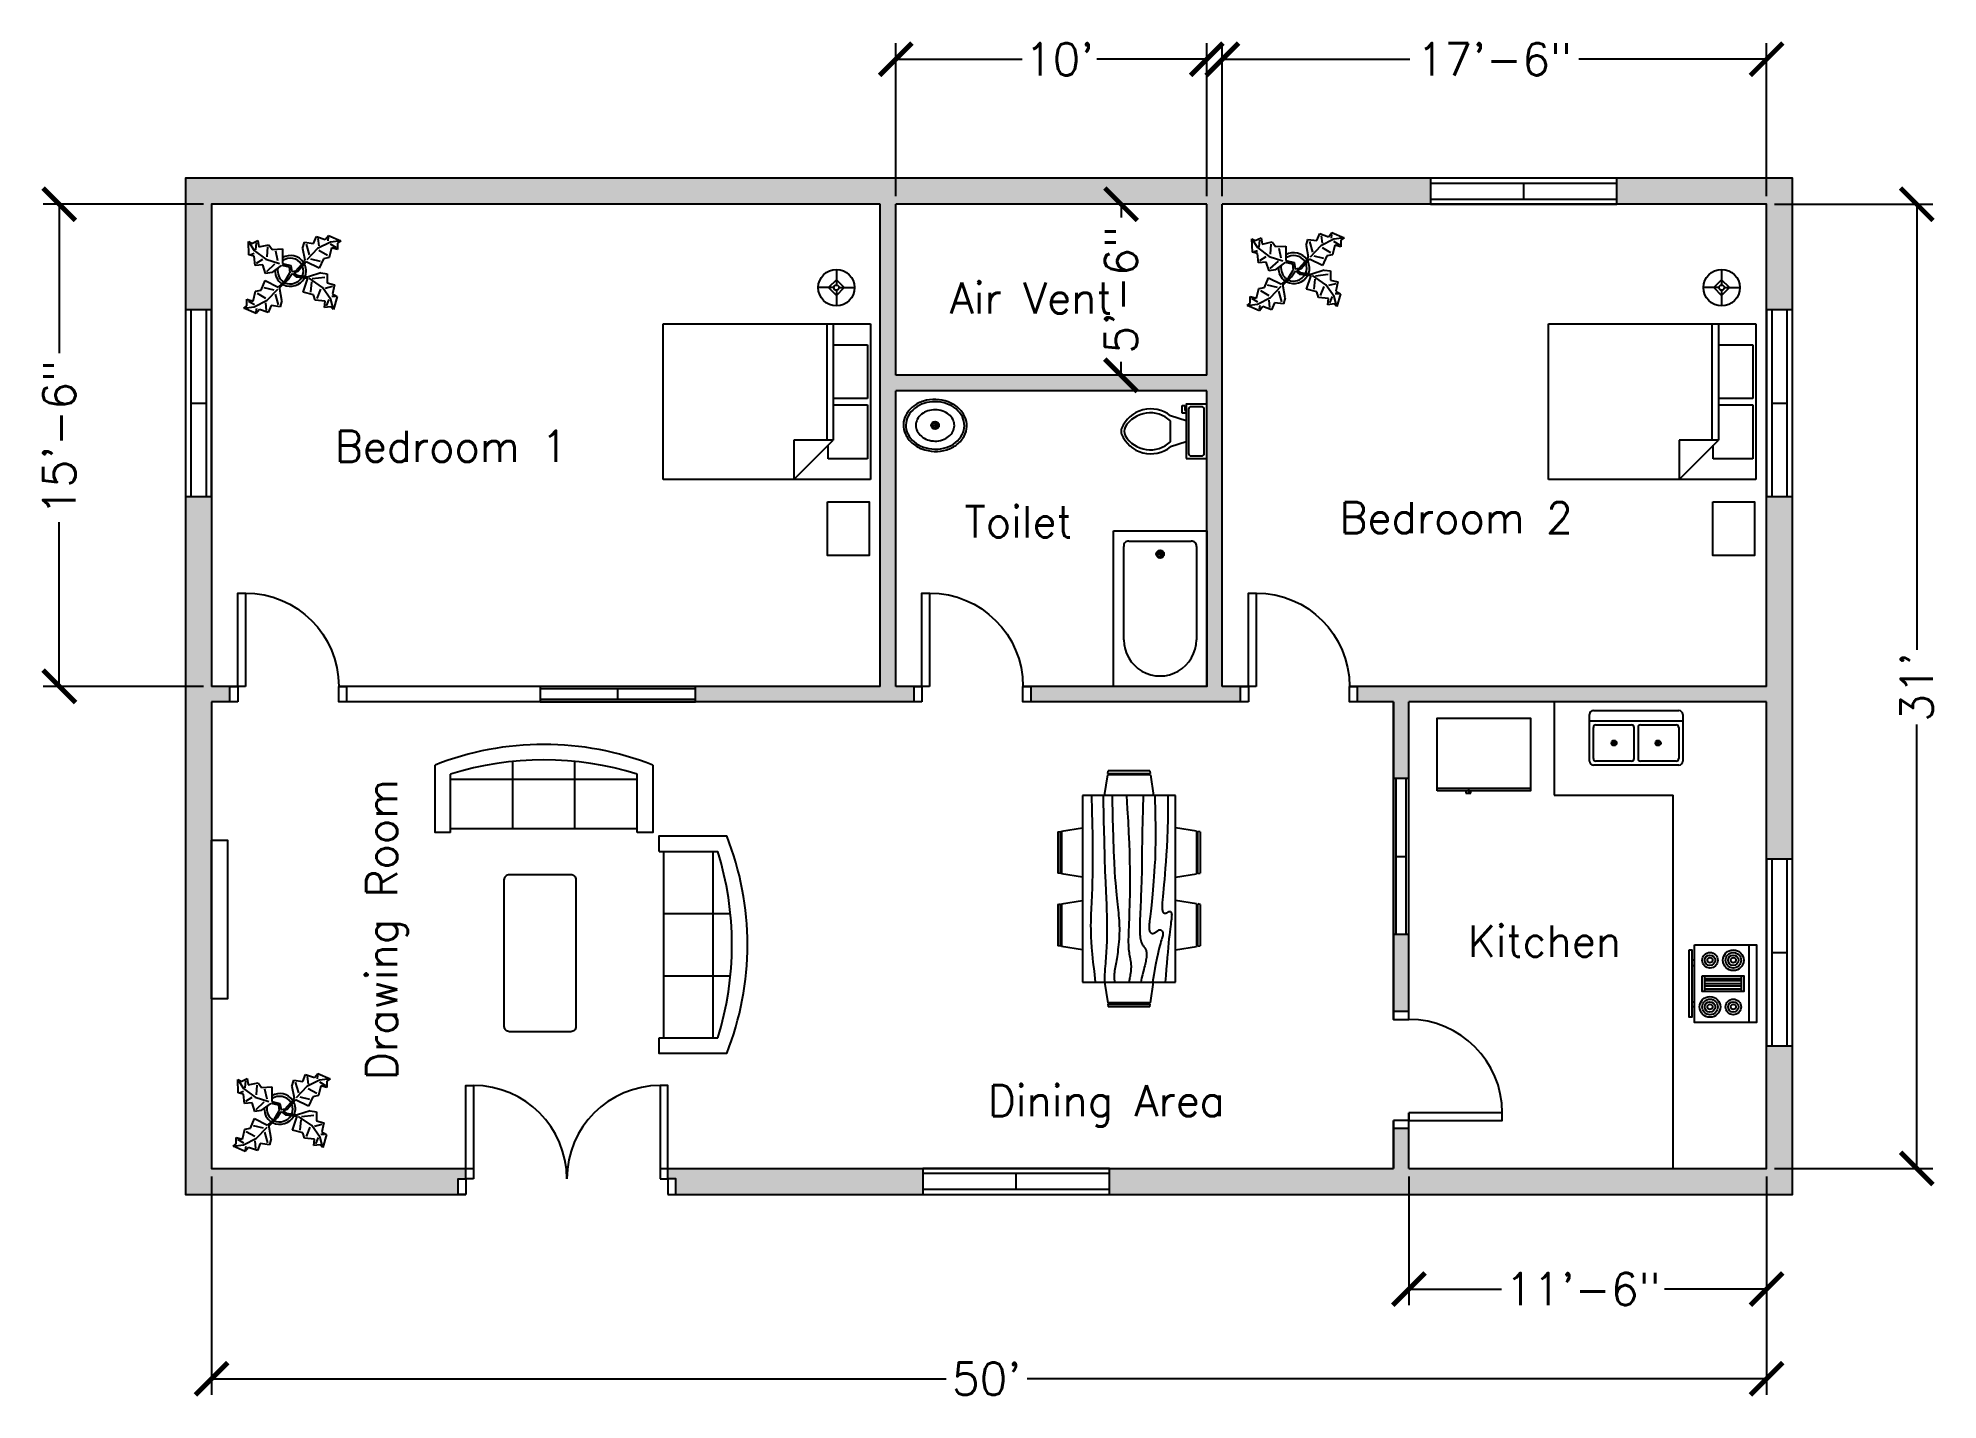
# Model space of a CAD drawing. Header units: inches. Extents: x 165 to 898, y -5 to 520.
import ezdxf

# ---------------------------------------------------------------- set-up
doc = ezdxf.new("R2010")
doc.units = ezdxf.units.IN
for name, color, linetype in [('Blocks', 4, 'Continuous'), ('Dim', 11, 'Continuous'), ('Door', 6, 'Continuous'), ('Hatches', 3, 'Continuous'), ('Text', 2, 'Continuous'), ('Window', 40, 'Continuous')]:
    doc.layers.add(name, color=color, linetype=linetype)
doc.styles.get("Standard").update_dxf_attribs({"font": 'simplex.shx'})
doc.dimstyles.new('Dim', dxfattribs={"dimscale": 5, "dimtxt": 2.5, "dimasz": 2.5, "dimexe": 1.25, "dimexo": 0.625, "dimtad": 0, "dimlunit": 4, "dimtxsty": 'Standard', "dimblk": 'ARCHTICK', "dimcen": 2.5, "dimadec": 0, "dimazin": 0, "dimtfac": 1, "dimtmove": 0, "dimatfit": 3, "dimfxl": 1, "dimarcsym": 0})

# ---------------------------------------------------------------- blocks, each defined once
blk = doc.blocks.new('Door1')
at = {"layer": 'Door'}
for points in [[(-6, 6), (-3, 6), (-3, 42), (-6, 42)], [(-45, 0), (-42, 0), (-42, 6), (-45, 6)], [(-3, 0), (0, 0), (0, 6), (-3, 6)]]:
    blk.add_lwpolyline(points, close=True, dxfattribs=at)
blk.add_arc((-6, 6), 36, 90, 180, dxfattribs=at)
blk = doc.blocks.new('Door2')
at = {"layer": 'Door'}
for points in [[(-78, 6), (-81, 6), (-81, 42), (-78, 42)], [(-6, 6), (-3, 6), (-3, 42), (-6, 42)], [(-81, 0), (-84, 0), (-84, 6), (-81, 6)], [(-3, 0), (0, 0), (0, 6), (-3, 6)]]:
    blk.add_lwpolyline(points, close=True, dxfattribs=at)
for centre, start, end in [((-78, 6), 0, 90), ((-6, 6), 90, 180)]:
    blk.add_arc(centre, 36, start, end, dxfattribs=at)
blk = doc.blocks.new('Window2')
at = {"layer": 'Window'}
for p, q in [((0, 10), (-72, 10)), ((-72, 10), (-72, 0)), ((0, 8), (-72, 8)), ((-36, 2), (-36, 8)), ((0, 0), (0, 10)), ((-72, 2), (0, 2)), ((-72, 0), (0, 0))]:
    blk.add_line(p, q, dxfattribs=at)
blk = doc.blocks.new('Window1')
at = {"layer": 'Window'}
for p, q in [((0, 6), (-60, 6)), ((-60, 6), (-60, 0)), ((0, 5), (-60, 5)), ((-60, 1), (0, 1)), ((-60, 0), (0, 0)), ((-30, 1), (-30, 5)), ((0, 0), (0, 6))]:
    blk.add_line(p, q, dxfattribs=at)
blk = doc.blocks.new('Bath Tub - 26 x 60 in.')
for p, q in [((8, -18), (10, -18)), ((9, -17), (9, -19))]:
    blk.add_line(p, q)
blk.add_lwpolyline([(0, -36), (0, 0), (60, 0), (60, -36)], close=True)
for points in [[(4, -30), (4, -6)], [(6, -4), (42, -4)], [(42, -32), (6, -32)]]:
    blk.add_lwpolyline(points)
for radius in [1.5, 1]:
    blk.add_circle((9, -18), radius)
for centre, radius, start, end in [((5.75, -5.75), 1.77, 81.8699, 188.1301), ((42, -18), 14, 270, 90), ((5.75, -30.25), 1.77, 171.8699, 278.1301)]:
    blk.add_arc(centre, radius, start, end)
blk = doc.blocks.new('Sink - Oval top')
for p, q in [((-1, 0), (1, 0)), ((0, 1), (0, -1))]:
    blk.add_line(p, q)
at = {"linetype": 'Continuous'}
for points in [[(-12.23, 0.39, 0.117634), (-11.46, -3.36, 0.104469), (-8.88, -6.8, 0.090016), (-5.08, -9.07, 0.08192), (-0.32, -10.02, 0.08192), (4.49, -9.38, 0.090016), (8.42, -7.36, 0.104469), (11.22, -4.09, 0.117634), (12.23, -0.39, 0.117634), (11.46, 3.36, 0.104469), (8.88, 6.8, 0.090016), (5.08, 9.07, 0.08192), (0.32, 10.02, 0.08192), (-4.49, 9.38, 0.090016), (-8.42, 7.36, 0.104469), (-11.22, 4.09, 0.117634)], [(-11.29, 0.16, 0.118622), (-10.52, -3.25, 0.104678), (-8.07, -6.36, 0.089562), (-4.54, -8.37, 0.081185), (-0.13, -9.15, 0.081185), (4.3, -8.49, 0.089562), (7.89, -6.58, 0.104678), (10.42, -3.55, 0.118622), (11.29, -0.16, 0.118622), (10.52, 3.25, 0.104678), (8.07, 6.36, 0.089562), (4.54, 8.37, 0.081185), (0.13, 9.15, 0.081185), (-4.3, 8.49, 0.089562), (-7.89, 6.58, 0.104678), (-10.42, 3.55, 0.118622)], [(-7.42, 0.08, 0.118283), (-6.91, -2.17, 0.104607), (-5.29, -4.21, 0.089718), (-2.97, -5.53, 0.081436), (-0.07, -6.04, 0.081436), (2.84, -5.59, 0.089718), (5.2, -4.33, 0.104607), (6.86, -2.32, 0.118283), (7.42, -0.08, 0.118283), (6.91, 2.17, 0.104607), (5.29, 4.21, 0.089718), (2.97, 5.53, 0.081436), (0.07, 6.04, 0.081436), (-2.84, 5.59, 0.089718), (-5.2, 4.33, 0.104607), (-6.86, 2.32, 0.118283)]]:
    blk.add_lwpolyline(points, format="xyb", close=True, dxfattribs=at)
for radius in [1.5, 1]:
    blk.add_circle((0, 0), radius)
blk = doc.blocks.new('Toilet - top')
for p, q in [((9.5, -6), (9.5, -2)), ((-10, -8.5), (-8, -8.5)), ((-10, -9.5), (-10, -8.5)), ((-7, -9.5), (-10, -9.5)), ((-8, -8.5), (-8, -8)), ((-7, -8), (-7, -9.5)), ((-4, -8), (-6, -14)), ((4, -14), (-4, -14)), ((4, -8), (6, -14))]:
    blk.add_line(p, q)
blk.add_lwpolyline([(10.5, -8), (10.5, 0), (-10.5, 0), (-10.5, -8)], close=True)
for points in [[(-9.5, -2), (-9.5, -6)], [(8.5, -1), (-8.5, -1)], [(-8.5, -7), (8.5, -7)]]:
    blk.add_lwpolyline(points)
for centre, radius, start, end in [((-8.62, -1.88), 0.884, 81.8699, 188.1301), ((-8.62, -6.12), 0.884, 171.8699, 278.1301), ((8.62, -1.88), 0.884, 351.8699, 98.1301), ((8.62, -6.12), 0.884, 261.8699, 8.1301), ((3.52, -21.58), 12.17, 141.46911, 247.97143), ((4.2, -21.82), 11.33, 136.36773, 238.94682), ((-3.52, -21.58), 12.17, 292.02843, 38.53071), ((-4.2, -21.82), 11.33, 301.05301, 43.63209), ((0, -27.88), 4, 245.73182, 294.26817), ((0, -29), 4, 254.86053, 285.13947)]:
    blk.add_arc(centre, radius, start, end)
blk = doc.blocks.new('Bed - Queen')
at = {"linetype": 'Continuous'}
for p, q in [((0, -80.00003), (0, 0)), ((0, 0), (59.99999, 0)), ((59.99999, 0), (59.99999, -80.00003)), ((7.99999, -1.2), (28.79998, -1.2)), ((7.99999, -14.4), (7.99999, -1.2)), ((28.79998, -1.2), (28.79998, -14.4)), ((31.19999, -1.2), (51.99999, -1.2)), ((31.19999, -14.4), (31.19999, -1.2)), ((51.99999, -1.2), (51.99999, -16.4)), ((0, -14.4), (44.8, -14.4)), ((59.99999, -29.6), (44.8, -14.4)), ((44.8, -14.4), (44.8, -29.6)), ((44.8, -16.8), (0, -16.8)), ((51.99999, -16.4), (46.79936, -16.4)), ((44.8, -29.6), (59.99999, -29.6)), ((59.99999, -80.00003), (0, -80.00003))]:
    blk.add_line(p, q, dxfattribs=at)
blk = doc.blocks.new('Dining Set - 36 x 72 in.')
at = {"linetype": 'Continuous'}
for p, q in [((-22.2343, 26.00059), (-23.4847, 17.99762)), ((-22.2304, 26), (-5.7608, 26)), ((-22, 27.5), (-22.1562, 26.50042)), ((-5.8416, 26.5), (-22.1534, 26.5)), ((-22, 27.5), (-6, 27.5)), ((-5.8437, 26.49966), (-6, 27.5)), ((-4.5152, 17.99762), (-5.7655, 25.99926)), ((5.7657, 26.00059), (4.5153, 17.99762)), ((5.7696, 26), (22.2392, 26)), ((6, 27.5), (5.8438, 26.50042)), ((22.1584, 26.5), (5.8466, 26.5)), ((6, 27.5), (22, 27.5)), ((22.1563, 26.49966), (22, 27.5)), ((23.4848, 17.99762), (22.2345, 25.99926)), ((36, 18), (-36, 18)), ((-36, 18), (-36, -18)), ((36, -18), (36, 18)), ((-45.5, 8), (-44.5004, 8.15617)), ((-45.5, 8), (-45.5, -8)), ((-44.5, -8.15843), (-44.5, 8.15338)), ((-44.0006, 8.23428), (-35.9976, 9.48474)), ((-44, 8.23041), (-44, -8.23915)), ((44.0006, 8.23428), (35.9976, 9.48474)), ((44, 8.23041), (44, -8.23915)), ((44.5, -8.15843), (44.5, 8.15338)), ((45.5, 8), (44.5005, 8.15617)), ((45.5, 8), (45.5, -8)), ((-44.4997, -8.15631), (-45.5, -8)), ((-35.9976, -9.48476), (-43.9993, -8.2345)), ((35.9976, -9.48476), (43.9993, -8.2345)), ((44.4997, -8.15631), (45.5, -8)), ((-36, -18), (36, -18)), ((-22.2343, -26.0006), (-23.4847, -17.99762)), ((-4.5152, -17.99762), (-5.7655, -25.99928)), ((5.7657, -26.0006), (4.5153, -17.99762)), ((23.4848, -17.99762), (22.2345, -25.99928)), ((-22.2304, -26), (-5.7608, -26)), ((-22, -27.5), (-22.1562, -26.50044)), ((-5.8416, -26.5), (-22.1534, -26.5)), ((-22, -27.5), (-6, -27.5)), ((-5.8437, -26.49967), (-6, -27.5)), ((5.7696, -26), (22.2392, -26)), ((6, -27.5), (5.8438, -26.50044)), ((22.1584, -26.5), (5.8466, -26.5)), ((6, -27.5), (22, -27.5)), ((22.1563, -26.49967), (22, -27.5))]:
    blk.add_line(p, q, dxfattribs=at)
for points in [[(-36, 15), (-31.1772, 14.97754), (-26.8079, 14.91406), (-22.8538, 14.81543), (-19.276, 14.6875), (-16.0362, 14.53613), (-13.0957, 14.36718), (-10.4159, 14.18652), (-7.9583, 14), (-5.6904, 13.81315), (-3.6035, 13.63021), (-1.6954, 13.45508), (0.0365, 13.29166), (1.5945, 13.14388), (2.9811, 13.01562), (4.1988, 12.9108), (5.25, 12.83333), (6.1393, 12.78613), (6.8802, 12.76823), (7.4883, 12.77767), (7.9792, 12.8125), (8.3685, 12.87077), (8.6719, 12.95052), (8.9049, 13.0498), (9.0833, 13.16666), (9.2205, 13.29899), (9.3216, 13.44401), (9.3895, 13.59879), (9.4271, 13.76041), (9.4373, 13.92594), (9.4232, 14.09245), (9.3875, 14.257), (9.3333, 14.41666), (9.2638, 14.56917), (9.1836, 14.71484), (9.0975, 14.85465), (9.0104, 14.98958), (8.9272, 15.1206), (8.8529, 15.2487), (8.7922, 15.37483), (8.75, 15.5), (8.7305, 15.62467), (8.7344, 15.74739), (8.7617, 15.86621), (8.8125, 15.97916), (8.8867, 16.08431), (8.9844, 16.17968), (9.1055, 16.26334), (9.25, 16.33333), (9.4189, 16.38802), (9.6172, 16.42708), (9.8506, 16.45052), (10.125, 16.45833), (10.4463, 16.45052), (10.8203, 16.42708), (11.2529, 16.38802), (11.75, 16.33333), (12.3184, 16.26318), (12.9694, 16.17838), (13.7151, 16.07991), (14.5677, 15.96875), (15.5395, 15.84586), (16.6426, 15.71224), (17.8893, 15.56884), (19.2917, 15.41666), (20.859, 15.25667), (22.5879, 15.08984), (24.4721, 14.91715), (26.5052, 14.73958), (28.6809, 14.5581), (30.9929, 14.3737), (33.4347, 14.18733), (36, 14)], [(-36, 10), (-28.9766, 10.14274), (-23.1725, 10.20442), (-18.4241, 10.19775), (-14.5677, 10.13541), (-11.4399, 10.03011), (-8.877, 9.89453), (-6.7154, 9.74137), (-4.7917, 9.58333), (-2.9698, 9.43082), (-1.2246, 9.28515), (0.4415, 9.14534), (2.026, 9.01041), (3.5266, 8.87939), (4.9408, 8.7513), (6.266, 8.62516), (7.5, 8.5), (8.6411, 8.37549), (9.6914, 8.2539), (10.6538, 8.13818), (11.5312, 8.03125), (12.3267, 7.93603), (13.043, 7.85547), (13.6831, 7.79248), (14.25, 7.75), (14.7471, 7.7303), (15.1797, 7.73307), (15.5537, 7.75732), (15.875, 7.80208), (16.1494, 7.86637), (16.3828, 7.94922), (16.5811, 8.04964), (16.75, 8.16666), (16.8944, 8.29915), (17.0143, 8.44531), (17.1089, 8.60319), (17.1771, 8.77083), (17.218, 8.94629), (17.2305, 9.1276), (17.2137, 9.31282), (17.1667, 9.5), (17.0895, 9.6875), (16.987, 9.875), (16.8649, 10.0625), (16.7292, 10.25), (16.5856, 10.4375), (16.4401, 10.625), (16.2985, 10.8125), (16.1667, 11), (16.05, 11.18733), (15.9518, 11.3737), (15.8752, 11.5581), (15.8229, 11.73958), (15.798, 11.91715), (15.8034, 12.08984), (15.842, 12.25667), (15.9167, 12.41666), (16.0295, 12.56836), (16.1784, 12.70833), (16.3605, 12.83268), (16.5729, 12.9375), (16.8127, 13.01888), (17.0768, 13.07291), (17.3625, 13.0957), (17.6667, 13.08333), (17.9894, 13.03312), (18.3418, 12.94726), (18.7382, 12.82918), (19.1927, 12.68229), (19.7195, 12.51001), (20.3327, 12.31575), (21.0465, 12.10294), (21.875, 11.875), (22.8357, 11.63354), (23.959, 11.37304), (25.2786, 11.08618), (26.8282, 10.76562), (28.6414, 10.40405), (30.752, 9.99414), (33.1936, 9.52856), (36, 9)], [(-36, 5.5), (-30.7157, 5.3348), (-26.069, 5.20963), (-21.9946, 5.11767), (-18.4271, 5.05208), (-15.3009, 5.00602), (-12.5508, 4.97265), (-10.1112, 4.94515), (-7.9167, 4.91666), (-5.909, 4.88167), (-4.0586, 4.83984), (-2.3429, 4.79215), (-0.7396, 4.73958), (0.7739, 4.6831), (2.22, 4.6237), (3.6213, 4.56233), (5, 4.5), (6.373, 4.43782), (7.7344, 4.3776), (9.0723, 4.32129), (10.375, 4.27083), (11.6309, 4.22819), (12.8281, 4.19531), (13.9551, 4.17415), (15, 4.16666), (15.954, 4.17448), (16.819, 4.19791), (17.6001, 4.23698), (18.3021, 4.29166), (18.9299, 4.36198), (19.4883, 4.44791), (19.9823, 4.54948), (20.4167, 4.66666), (20.7969, 4.79899), (21.1302, 4.94401), (21.4245, 5.09879), (21.6875, 5.26041), (21.9271, 5.42594), (22.1511, 5.59245), (22.3672, 5.757), (22.5834, 5.91666), (22.8065, 6.06868), (23.0404, 6.21093), (23.2879, 6.34147), (23.5521, 6.45833), (23.8358, 6.55957), (24.142, 6.64323), (24.4735, 6.70735), (24.8334, 6.75), (25.2235, 6.76969), (25.642, 6.76692), (26.0858, 6.74267), (26.5521, 6.69791), (27.0379, 6.63362), (27.5404, 6.55078), (28.0565, 6.45036), (28.5834, 6.33333), (29.1242, 6.19987), (29.7071, 6.04687), (30.3661, 5.87044), (31.1354, 5.66666), (32.0493, 5.43164), (33.142, 5.16146), (34.4475, 4.85221), (36, 4.5)], [(-36, -1), (-30.7915, -0.6591), (-26.0195, -0.38216), (-21.6519, -0.16284), (-17.6563, 0.00521), (-14.0005, 0.12833), (-10.6523, 0.21289), (-7.5796, 0.26522), (-4.75, 0.29166), (-2.134, 0.29793), (0.2878, 0.28711), (2.5317, 0.26163), (4.6146, 0.22396), (6.5529, 0.17651), (8.3633, 0.12174), (10.0623, 0.06209), (11.6667, 0), (13.1899, -0.06201), (14.6341, -0.1211), (15.9982, -0.17432), (17.2813, -0.21875), (18.4823, -0.25147), (19.6003, -0.26953), (20.6343, -0.27002), (21.5834, -0.25), (22.4481, -0.20768), (23.2357, -0.14584), (23.9549, -0.06836), (24.6146, 0.02083), (25.2235, 0.11784), (25.7904, 0.21875), (26.3241, 0.31966), (26.8334, 0.41666), (27.3265, 0.50618), (27.8099, 0.58593), (28.2894, 0.65397), (28.7709, 0.70833), (29.2601, 0.74707), (29.763, 0.76823), (30.2855, 0.76985), (30.8334, 0.75), (31.4088, 0.70784), (31.9994, 0.64713), (32.589, 0.57275), (33.1615, 0.48958), (33.7008, 0.4025), (34.1908, 0.3164), (34.6153, 0.23616), (34.9584, 0.16666), (35.2099, 0.11165), (35.3848, 0.07031), (35.504, 0.04069), (35.5886, 0.02083), (35.6594, 0.00879), (35.7377, 0.0026), (35.8442, 0.00032), (36, 0)], [(-36, -6.5), (-27.1843, -6.31267), (-20.084, -6.1263), (-14.469, -5.9419), (-10.1094, -5.76042), (-6.7752, -5.58285), (-4.2363, -5.41016), (-2.2629, -5.24333), (-0.625, -5.08334), (0.8708, -4.93099), (2.2715, -4.78646), (3.5872, -4.64974), (4.8281, -4.52084), (6.0046, -4.39974), (7.127, -4.28646), (8.2053, -4.18099), (9.25, -4.08334), (10.2705, -3.99382), (11.2734, -3.91407), (12.2647, -3.84603), (13.25, -3.79167), (14.2354, -3.75293), (15.2266, -3.73177), (16.2295, -3.73015), (17.25, -3.75), (18.2912, -3.79248), (19.3451, -3.85547), (20.4009, -3.93604), (21.4479, -4.03125), (22.4754, -4.13819), (23.4727, -4.25391), (24.4289, -4.37549), (25.3334, -4.5), (26.1785, -4.62492), (26.9694, -4.74935), (27.7145, -4.87281), (28.4219, -4.99479), (29.1, -5.11483), (29.7572, -5.23242), (30.4016, -5.34709), (31.0417, -5.45834), (31.6837, -5.56437), (32.3262, -5.65821), (32.9658, -5.73153), (33.599, -5.77604), (34.2224, -5.78345), (34.8327, -5.74545), (35.4264, -5.65373), (36, -5.5)], [(-36, -10), (-26.4022, -9.81299), (-18.4675, -9.62891), (-11.9839, -9.45069), (-6.7396, -9.28125), (-2.5226, -9.12354), (0.8789, -8.98047), (3.6769, -8.85498), (6.0833, -8.75), (8.2767, -8.66765), (10.3021, -8.60677), (12.1712, -8.56543), (13.8958, -8.54167), (15.4876, -8.53353), (16.9583, -8.53907), (18.3197, -8.55632), (19.5834, -8.58334), (20.7616, -8.61841), (21.8685, -8.66081), (22.9188, -8.71004), (23.9271, -8.76563), (24.9081, -8.82707), (25.8763, -8.89388), (26.8465, -8.96558), (27.8334, -9.04167), (28.8474, -9.12118), (29.8828, -9.20117), (30.93, -9.27824), (31.9792, -9.34896), (33.0205, -9.40991), (34.0443, -9.45768), (35.0407, -9.48885), (36, -9.5)], [(-36, -14.5), (-30.0881, -14.33513), (-25.0332, -14.21224), (-20.7312, -14.12647), (-17.0781, -14.07292), (-13.97, -14.04671), (-11.3027, -14.04297), (-8.9724, -14.05681), (-6.875, -14.08334), (-4.9224, -14.11833), (-3.0905, -14.16016), (-1.3709, -14.20785), (0.2448, -14.26042), (1.7647, -14.3169), (3.1973, -14.3763), (4.5507, -14.43767), (5.8333, -14.5), (7.0554, -14.5621), (8.235, -14.62175), (9.3922, -14.67652), (10.5469, -14.72396), (11.7192, -14.76164), (12.929, -14.78711), (14.1965, -14.79794), (15.5417, -14.79167), (16.9933, -14.76424), (18.6152, -14.70508), (20.4804, -14.60197), (22.6615, -14.44271), (25.2312, -14.21509), (28.2624, -13.9069), (31.8277, -13.50594), (36, -13)]]:
    blk.add_lwpolyline(points, dxfattribs=at)
blk = doc.blocks.new('Plant - Rubber or Philodendron')
at = {"linetype": 'Continuous'}
for p, q in [((-16.2005, 11.4774), (-13.9899, 8.1064)), ((-16.2005, 11.4774), (-14.8639, 10.7964)), ((-16.0159, 6.3329), (-16.2005, 11.4774)), ((-14.8639, 10.7964), (-12.6195, 11.8975)), ((-13.9899, 8.1064), (-9.5434, 4.7185)), ((-13.3174, 8.325), (-13.0735, 11.0065)), ((-12.6195, 11.8975), (-12.1909, 9.4345)), ((-12.1909, 9.4345), (-8.3829, 10.3)), ((-8.8369, 9.409), (-9.0894, 5.6095)), ((-8.3829, 10.3), (-7.0549, 8.501)), ((-7.0549, 8.501), (-3.0284, 8.6941)), ((-4.8529, 4.012), (-5.7184, 7.82)), ((-3.0284, 8.6941), (-3.0709, 3.1041)), ((4.6914, 8.8812), (5.3859, 11.2828)), ((4.6914, 8.8812), (5.5014, 4.4831)), ((5.3859, 11.2828), (8.8871, 10.7908)), ((5.9878, 10.4842), (7.1971, 6.3869)), ((10.3916, 8.7942), (6.2847, 4.4028)), ((8.8871, 10.7908), (9.9809, 13.4933)), ((9.9809, 13.4933), (13.3837, 12.301)), ((15.3859, 11.3055), (10.3916, 8.7942)), ((10.5828, 12.6946), (10.8893, 9.7953)), ((14.2977, 6.1031), (10.9934, 7.9956)), ((13.3837, 12.301), (14.68, 13.9039)), ((14.5816, 13.2037), (14.3848, 11.8033)), ((14.68, 13.9039), (19.3848, 11.8146)), ((15.7909, 9.1065), (14.8995, 5.3044)), ((15.2875, 10.6053), (17.5907, 9.2105)), ((19.3848, 11.8146), (15.3859, 11.3055)), ((18.1925, 8.4119), (15.7909, 9.1065)), ((19.3848, 11.8146), (18.1868, 10.9119)), ((18.1868, 10.9119), (18.1925, 8.4119)), ((-14.0069, 5.8704), (-16.0159, 6.3329)), ((-15.3434, 6.5514), (-13.9984, 6.9884)), ((-13.5868, 2.2894), (-14.0069, 5.8704)), ((-10.6784, 2.491), (-13.5868, 2.2894)), ((-13.1329, 3.1804), (-10.6614, 4.727)), ((-9.5858, -0.8715), (-10.6784, 2.491)), ((-9.5434, 4.7185), (-4.1917, 2.9888)), ((-9.1318, 0.0195), (-5.9793, 2.9025)), ((-7.1228, -0.443), (-3.5248, 2.2131)), ((-3.5248, 2.2131), (-3.3011, 2.4355)), ((-3.3011, 2.4355), (-0.5306, 1.7947)), ((-3.0709, 3.1041), (0.0797, 2.3163)), ((-0.5306, 1.7947), (-0.2255, -0.5527)), ((-0.5306, 1.7947), (-0.5306, 1.7947)), ((0.0797, 2.3163), (0.4866, -0.031)), ((0.4866, -0.031), (2.1141, 0.2298)), ((2.1141, 0.2298), (5.4346, 3.9146)), ((6.1032, 3.6844), (2.8262, -0.031)), ((5.4346, 3.9146), (5.5014, 4.4831)), ((11.1089, 1.1958), (6.1032, 3.6844)), ((7.7005, 4.8881), (11.5025, 3.9967)), ((12.7005, 4.8994), (11.1089, 1.1958)), ((14.8995, 5.3044), (12.7005, 4.8994)), ((-13.5228, -7.6679), (-11.3237, -7.2629)), ((-11.3237, -7.2629), (-9.7321, -3.5593)), ((-6.3237, -7.2516), (-10.1257, -6.3602)), ((-9.7321, -3.5593), (-4.7264, -6.0479)), ((-7.1228, -0.443), (-9.5858, -0.8715)), ((-9.0148, -11.1577), (-4.9047, -6.8122)), ((-2.019, -3.6148), (-4.7264, -6.0479)), ((-4.1246, -6.8466), (-4.0579, -6.2781)), ((-3.3146, -11.2447), (-4.1246, -6.8466)), ((-4.0579, -6.2781), (-0.9375, -3.1608)), ((-2.019, -3.6148), (-0.2255, -0.5527)), ((-0.9375, -3.1608), (0.5883, -0.8135)), ((0.5883, -0.8135), (2.2447, -2.0916)), ((2.8262, -0.031), (1.3003, -0.5527)), ((1.3003, -0.5527), (2.4193, -1.4655)), ((2.2447, -2.0916), (6.7108, -2.6626)), ((2.4193, -1.4655), (6.895, -2.1175)), ((4.943, -7.9659), (6.7108, -2.6626)), ((11.6605, -0.5413), (6.895, -2.1175)), ((12.3677, -6.1981), (7.219, -2.6772)), ((8.125, -4.0768), (7.7715, -7.9659)), ((8.3544, -2.7453), (13.1973, -2.1704)), ((10.2463, -10.4408), (11.6605, -6.9053)), ((11.6605, -0.5413), (14.1354, -0.8948)), ((15.5496, -10.7943), (12.3677, -6.1981)), ((16.2567, -5.8446), (13.4283, -6.5517)), ((14.1354, -0.8948), (14.1354, -4.4304)), ((14.1354, -4.4304), (16.9638, -5.1375)), ((16.9638, -5.1375), (16.2567, -8.673)), ((-18.008, -14.1781), (-16.8101, -13.2754)), ((-18.008, -14.1781), (-14.0091, -13.669)), ((-13.3032, -16.2674), (-18.008, -14.1781)), ((-16.8157, -10.7754), (-14.4141, -11.4699)), ((-16.8101, -13.2754), (-16.8157, -10.7754)), ((-13.9107, -12.9688), (-16.2139, -11.574)), ((-14.4141, -11.4699), (-13.5228, -7.6679)), ((-14.0091, -13.669), (-9.0148, -11.1577)), ((-13.2048, -15.5672), (-13.008, -14.1668)), ((-12.921, -8.4665), (-9.6166, -10.359)), ((-9.206, -15.0581), (-9.5126, -12.1588)), ((-7.5103, -13.1543), (-8.6042, -15.8568)), ((-4.0092, -13.6463), (-7.5103, -13.1543)), ((-4.611, -12.8477), (-5.8203, -8.7504)), ((-3.3146, -11.2447), (-4.0092, -13.6463)), ((8.8321, -9.0266), (4.943, -7.9659)), ((9.5392, -11.1479), (8.8321, -9.0266)), ((13.4283, -11.5015), (9.5392, -11.1479)), ((13.0748, -13.9763), (13.4283, -11.5015)), ((15.5496, -13.6228), (13.0748, -13.9763)), ((14.8425, -10.7943), (13.7819, -13.2692)), ((16.6103, -14.6834), (15.5496, -10.7943)), ((16.6103, -14.6834), (15.5496, -13.6228)), ((17.3174, -9.7337), (15.9032, -9.7337)), ((16.2567, -8.673), (18.0245, -9.7337)), ((18.0245, -9.7337), (16.6103, -14.6834)), ((-12.0069, -14.6645), (-13.3032, -16.2674)), ((-8.6042, -15.8568), (-12.0069, -14.6645))]:
    blk.add_line(p, q, dxfattribs=at)
for centre, radius, start, end in [((0.0308, 0.1664), 6, 178.6147, 235.1169), ((0.0308, 0.1664), 5, 168.1647, 238.6725), ((0, 0), 6.1275, 34.37569, 120.1028), ((-0.0601, -0.2075), 5.2461, 33.82192, 124.9414), ((-0.2664, 0.1682), 5.2775, 338.4094, 20.03007), ((-0.098, 0.1364), 6.1288, 341.2017, 26.09184), ((-0.0234, 0.3825), 6.1492, 242.5812, 331.2714), ((-0.1102, 0.4886), 5.2883, 247.3711, 327.472)]:
    blk.add_arc(centre, radius, start, end, dxfattribs=at)
blk = doc.blocks.new('Sofa - Roundback 7 ft.')
at = {"linetype": 'Continuous'}
for p, q in [((-12.00002, -32.4421), (-12.00003, -6.5971)), ((11.99997, -32.4421), (11.99998, -6.5971)), ((-36.000027, -34), (-36.000027, -11.4696)), ((-35.999844, -13.3819), (35.9998, -13.3819)), ((35.99998, -34), (35.99998, -11.4696)), ((-36.000027, -32.4421), (35.99998, -32.4421))]:
    blk.add_line(p, q, dxfattribs=at)
for points in [[(-36.000027, -34), (-42.000027, -34), (-42.000027, -8)], [(41.99998, -8), (41.99998, -34), (35.99998, -34)]]:
    blk.add_lwpolyline(points, dxfattribs=at)
for centre, radius, start, end in [((0, -114.25), 114.25, 68.43141, 111.5686), ((-0.00001, -127.1968), 121.1968, 72.72033, 107.2797)]:
    blk.add_arc(centre, radius, start, end, dxfattribs=at)
blk = doc.blocks.new('Range-Oven - 30 in top')
for p, q in [((0, -3), (30, -3)), ((12, -6), (18, -6)), ((13, -20), (13, -6)), ((14, -6), (14, -20)), ((15, -20), (15, -6)), ((16, -6), (16, -20)), ((17, -20), (17, -6)), ((18, -20), (12, -20)), ((6, -24), (6, -25)), ((8, -25), (8, -24)), ((22, -25), (22, -24)), ((24, -24), (24, -25))]:
    blk.add_line(p, q)
for points in [[(0, -24), (0, 0), (30, 0), (30, -24)], [(12, -21), (12, -5), (18, -5), (18, -21)], [(2, -26), (2, -25), (28, -25), (28, -26)]]:
    blk.add_lwpolyline(points, close=True)
for centre, radius in [((6, -9), 4), ((6, -9), 3), ((6, -9), 2), ((24, -9), 3), ((24, -9), 2), ((6, -9), 1), ((24, -18), 4), ((24, -9), 1), ((6, -18), 3), ((6, -18), 2), ((6, -18), 1), ((24, -18), 3), ((24, -18), 2), ((24, -18), 1)]:
    blk.add_circle(centre, radius)
blk = doc.blocks.new('Refrigerator-2 door - 36 in top')
for p, q in [((0, -26.999999), (36, -26.999999)), ((11, -27.999999), (11, -28.999999)), ((11, -28.999999), (13, -28.999999)), ((12, -26.999999), (12, -28.999999)), ((13, -28.999999), (13, -27.999999))]:
    blk.add_line(p, q)
blk.add_lwpolyline([(0, -27.999999), (0, 0), (36, 0), (36, -27.999999)], close=True)
blk = doc.blocks.new('Sink-double - 36 in top')
for p, q in [((-18, -4), (18, -4)), ((-0.75, -18.5), (-0.75, -6.5)), ((0.75, -6.5), (0.75, -18.5))]:
    blk.add_line(p, q)
for points in [[(-16.5, 0), (16.5, 0)], [(-18, -19.5), (-18, -1.5)], [(-16.5, -18.5), (-16.5, -6.5)], [(-15.5, -5.5), (-1.75, -5.5)], [(1.75, -5.5), (15.5, -5.5)], [(16.5, -6.5), (16.5, -18.5)], [(18, -1.5), (18, -19.5)], [(16.5, -21), (-16.5, -21)], [(-1.75, -19.5), (-15.5, -19.5)], [(15.5, -19.5), (1.75, -19.5)]]:
    blk.add_lwpolyline(points)
for centre, radius in [((-8.5, -12.5), 1), ((-8.5, -12.5), 0.5), ((8.5, -12.5), 1), ((8.5, -12.5), 0.5)]:
    blk.add_circle(centre, radius)
for centre, radius, start, end in [((-16.5, -1.5), 1.5, 90, 180), ((16.5, -1.5), 1.5, 0, 90), ((-15.5, -6.5), 1, 90, 180), ((-1.75, -6.5), 1, 0, 90), ((1.75, -6.5), 1, 90, 180), ((15.5, -6.5), 1, 0, 90), ((-16.5, -19.5), 1.5, 180, 270), ((-15.5, -18.5), 1, 180, 270), ((-1.75, -18.5), 1, 270, 0), ((1.75, -18.5), 1, 180, 270), ((15.5, -18.5), 1, 270, 0), ((16.5, -19.5), 1.5, 270, 0)]:
    blk.add_arc(centre, radius, start, end)
blk = doc.blocks.new('Lamp - Table')
at = {"linetype": 'Continuous'}
for p, q in [((-1, 0), (-7, 0)), ((0, 3), (-3, 0)), ((-3, 0), (0, -3)), ((0, 7), (0, 1)), ((3, 0), (0, 3)), ((0, -3), (3, 0)), ((1, 0), (7, 0)), ((0, -1), (0, -7))]:
    blk.add_line(p, q, dxfattribs=at)
for radius in [7, 1]:
    blk.add_circle((0, 0), radius, dxfattribs=at)
blk = doc.blocks.new('_ArchTick')
at = {"color": 0, "linetype": 'ByBlock', "const_width": 0.15}
blk.add_lwpolyline([(-0.5, -0.5), (0.5, 0.5)], dxfattribs=at)
blk = doc.blocks.new('*D22')
at = {"layer": 'Defpoints', "color": 0, "transparency": 16777216}
for p in [(231.97, 455.95), (173.21, 269.95), (231.97, 269.95)]:
    blk.add_point(p, dxfattribs=at)
at = {"layer": 'Dim', "color": 0, "lineweight": -2, "transparency": 16777216}
for p, q in [((228.84, 455.95), (166.96, 455.95)), ((173.21, 455.95), (173.21, 398.52)), ((173.21, 269.95), (173.21, 333.34)), ((228.84, 269.95), (166.96, 269.95))]:
    blk.add_line(p, q, dxfattribs=at)
at = {"layer": 'Dim', "color": 0, "lineweight": -2, "transparency": 16777216, "xscale": 12.5, "yscale": 12.5, "zscale": 12.5}
for p, rotation in [((173.21, 455.95), 90), ((173.21, 269.95), 270)]:
    blk.add_blockref('_ArchTick', p, dxfattribs=dict(at, rotation=rotation))
at = {"layer": 'Dim', "color": 0, "transparency": 16777216, "insert": (173.21, 365.93), "char_height": 12.5, "attachment_point": 5, "rotation": 90}
blk.add_mtext('15\'-6"', dxfattribs=at)
blk = doc.blocks.new('*D23')
at = {"layer": 'Defpoints', "color": 0, "transparency": 16777216}
for p in [(831.97, 455.95), (831.97, 83.95), (889.92, 83.95)]:
    blk.add_point(p, dxfattribs=at)
at = {"layer": 'Dim', "color": 0, "lineweight": -2, "transparency": 16777216}
for p, q in [((835.09, 455.95), (896.17, 455.95)), ((889.92, 455.95), (889.92, 284.09)), ((889.92, 83.95), (889.92, 255.22)), ((835.09, 83.95), (896.17, 83.95))]:
    blk.add_line(p, q, dxfattribs=at)
at = {"layer": 'Dim', "color": 0, "lineweight": -2, "transparency": 16777216, "xscale": 12.5, "yscale": 12.5, "zscale": 12.5}
for p, rotation in [((889.92, 455.95), 90), ((889.92, 83.95), 270)]:
    blk.add_blockref('_ArchTick', p, dxfattribs=dict(at, rotation=rotation))
at = {"layer": 'Dim', "color": 0, "transparency": 16777216, "insert": (889.92, 269.65), "char_height": 12.5, "attachment_point": 5, "rotation": 90}
blk.add_mtext("31'", dxfattribs=at)
blk = doc.blocks.new('*D24')
at = {"layer": 'Defpoints', "color": 0, "transparency": 16777216}
for p in [(831.97, 511.89), (621.97, 455.95), (831.97, 455.95)]:
    blk.add_point(p, dxfattribs=at)
at = {"layer": 'Dim', "color": 0, "lineweight": -2, "transparency": 16777216}
for p, q in [((621.97, 459.08), (621.97, 518.14)), ((831.97, 459.08), (831.97, 518.14)), ((621.97, 511.89), (694.38, 511.89)), ((831.97, 511.89), (759.55, 511.89))]:
    blk.add_line(p, q, dxfattribs=at)
at = {"layer": 'Dim', "color": 0, "lineweight": -2, "transparency": 16777216, "xscale": 12.5, "yscale": 12.5, "zscale": 12.5, "rotation": 180}
blk.add_blockref('_ArchTick', (621.97, 511.89), dxfattribs=at)
at = {"layer": 'Dim', "color": 0, "lineweight": -2, "transparency": 16777216, "xscale": 12.5, "yscale": 12.5, "zscale": 12.5}
blk.add_blockref('_ArchTick', (831.97, 511.89), dxfattribs=at)
at = {"layer": 'Dim', "color": 0, "transparency": 16777216, "insert": (726.97, 511.89), "char_height": 12.5, "attachment_point": 5}
blk.add_mtext('17\'-6"', dxfattribs=at)
blk = doc.blocks.new('*D25')
at = {"layer": 'Defpoints', "color": 0, "transparency": 16777216}
for p in [(231.97, 83.95), (831.97, 83.95), (831.97, 2.81)]:
    blk.add_point(p, dxfattribs=at)
at = {"layer": 'Dim', "color": 0, "lineweight": -2, "transparency": 16777216}
for p, q in [((231.97, 80.83), (231.97, -3.44)), ((831.97, 80.83), (831.97, -3.44)), ((231.97, 2.81), (515.38, 2.81)), ((831.97, 2.81), (546.63, 2.81))]:
    blk.add_line(p, q, dxfattribs=at)
at = {"layer": 'Dim', "color": 0, "lineweight": -2, "transparency": 16777216, "xscale": 12.5, "yscale": 12.5, "zscale": 12.5, "rotation": 180}
blk.add_blockref('_ArchTick', (231.97, 2.81), dxfattribs=at)
at = {"layer": 'Dim', "color": 0, "lineweight": -2, "transparency": 16777216, "xscale": 12.5, "yscale": 12.5, "zscale": 12.5}
blk.add_blockref('_ArchTick', (831.97, 2.81), dxfattribs=at)
at = {"layer": 'Dim', "color": 0, "transparency": 16777216, "insert": (531, 2.81), "char_height": 12.5, "attachment_point": 5}
blk.add_mtext("50'", dxfattribs=at)
blk = doc.blocks.new('*D26')
at = {"layer": 'Defpoints', "color": 0, "transparency": 16777216}
for p in [(615.97, 511.89), (495.97, 455.95), (615.97, 455.95)]:
    blk.add_point(p, dxfattribs=at)
at = {"layer": 'Dim', "color": 0, "lineweight": -2, "transparency": 16777216}
for p, q in [((495.97, 459.08), (495.97, 518.14)), ((615.97, 459.08), (615.97, 518.14)), ((495.97, 511.89), (544.72, 511.89)), ((615.97, 511.89), (573.59, 511.89))]:
    blk.add_line(p, q, dxfattribs=at)
at = {"layer": 'Dim', "color": 0, "lineweight": -2, "transparency": 16777216, "xscale": 12.5, "yscale": 12.5, "zscale": 12.5, "rotation": 180}
blk.add_blockref('_ArchTick', (495.97, 511.89), dxfattribs=at)
at = {"layer": 'Dim', "color": 0, "lineweight": -2, "transparency": 16777216, "xscale": 12.5, "yscale": 12.5, "zscale": 12.5}
blk.add_blockref('_ArchTick', (615.97, 511.89), dxfattribs=at)
at = {"layer": 'Dim', "color": 0, "transparency": 16777216, "insert": (559.15, 511.89), "char_height": 12.5, "attachment_point": 5}
blk.add_mtext("10'", dxfattribs=at)
blk = doc.blocks.new('*D27')
at = {"layer": 'Defpoints', "color": 0, "transparency": 16777216}
for p in [(693.97, 83.95), (831.97, 83.95), (831.97, 37.41)]:
    blk.add_point(p, dxfattribs=at)
at = {"layer": 'Dim', "color": 0, "lineweight": -2, "transparency": 16777216}
for p, q in [((693.97, 80.83), (693.97, 31.16)), ((831.97, 80.83), (831.97, 31.16)), ((693.97, 37.41), (729.75, 37.41)), ((831.97, 37.41), (792.54, 37.41))]:
    blk.add_line(p, q, dxfattribs=at)
at = {"layer": 'Dim', "color": 0, "lineweight": -2, "transparency": 16777216, "xscale": 12.5, "yscale": 12.5, "zscale": 12.5, "rotation": 180}
blk.add_blockref('_ArchTick', (693.97, 37.41), dxfattribs=at)
at = {"layer": 'Dim', "color": 0, "lineweight": -2, "transparency": 16777216, "xscale": 12.5, "yscale": 12.5, "zscale": 12.5}
blk.add_blockref('_ArchTick', (831.97, 37.41), dxfattribs=at)
at = {"layer": 'Dim', "color": 0, "transparency": 16777216, "insert": (761.15, 37.41), "char_height": 12.5, "attachment_point": 5}
blk.add_mtext('11\'-6"', dxfattribs=at)
blk = doc.blocks.new('*D28')
at = {"layer": 'Defpoints', "color": 0, "transparency": 16777216}
for p in [(615.97, 455.95), (582.91, 389.95), (615.97, 389.95)]:
    blk.add_point(p, dxfattribs=at)
at = {"layer": 'Dim', "color": 0, "lineweight": -2, "transparency": 16777216}
for p, q in [((612.84, 455.95), (576.66, 455.95)), ((582.91, 455.95), (582.91, 450.78)), ((612.84, 389.95), (576.66, 389.95)), ((582.91, 389.95), (582.91, 395.12))]:
    blk.add_line(p, q, dxfattribs=at)
at = {"layer": 'Dim', "color": 0, "lineweight": -2, "transparency": 16777216, "xscale": 12.5, "yscale": 12.5, "zscale": 12.5}
for p, rotation in [((582.91, 455.95), 90), ((582.91, 389.95), 270)]:
    blk.add_blockref('_ArchTick', p, dxfattribs=dict(at, rotation=rotation))
at = {"layer": 'Dim', "color": 0, "transparency": 16777216, "insert": (582.91, 422.95), "char_height": 12.5, "attachment_point": 5, "rotation": 90}
blk.add_mtext('5\'-6"', dxfattribs=at)

msp = doc.modelspace()

# ---------------------------------------------------------------- hatches: boundary and pattern name
at = {"layer": 'Hatches'}
h = msp.add_hatch(color=256, dxfattribs=at)
h.dxf.hatch_style = 1
h.paths.add_polyline_path([(506.386, 83.952), (408.064, 83.952), (408.064, 79.952), (411.064, 79.952), (411.064, 73.952), (506.386, 73.952)])
h.paths.add_polyline_path([(330.064, 83.952), (231.966, 83.952), (231.966, 263.952), (239.045, 263.952), (239.045, 269.952), (231.966, 269.952), (231.966, 343.226), (221.966, 343.226), (221.966, 73.952), (327.064, 73.952), (327.064, 79.952), (330.064, 79.952)])
h.paths.add_polyline_path([(231.966, 455.952), (489.966, 455.952), (489.966, 269.952), (418.743, 269.952), (418.743, 263.952), (495.966, 263.952), (503.045, 263.952), (503.045, 269.952), (495.966, 269.952), (495.966, 383.952), (615.966, 383.952), (615.966, 269.952), (579.966, 269.952), (548.045, 269.952), (548.045, 263.952), (615.966, 263.952), (629.045, 263.952), (629.045, 269.952), (621.966, 269.952), (621.966, 455.952), (702.258, 455.952), (702.258, 465.952), (221.966, 465.952), (221.966, 415.226), (231.966, 415.226)])
h.paths.add_polyline_path([(495.966, 455.952), (615.966, 455.952), (615.966, 389.952), (495.966, 389.952)], flags=16)
h.paths.add_polyline_path([(841.966, 131.229), (831.966, 131.229), (831.966, 83.952), (693.966, 83.952), (693.966, 99.438), (687.966, 99.438), (687.966, 83.952), (578.386, 83.952), (578.386, 73.952), (841.966, 73.952)])
h.paths.add_polyline_path([(693.966, 174.358), (687.966, 174.358), (687.966, 144.438), (693.966, 144.438)])
h.paths.add_polyline_path([(693.966, 263.952), (831.966, 263.952), (831.966, 203.229), (841.966, 203.229), (841.966, 343.226), (831.966, 343.226), (831.966, 269.952), (687.966, 269.952), (674.045, 269.952), (674.045, 263.952), (687.966, 263.952), (687.966, 234.358), (693.966, 234.358)])
h.paths.add_polyline_path([(841.966, 465.952), (774.258, 465.952), (774.258, 455.952), (831.966, 455.952), (831.966, 415.226), (841.966, 415.226)])

# ---------------------------------------------------------------- linework, layer by layer
for p, q in [((489.966, 269.952), (489.966, 455.952)), ((495.966, 389.952), (495.966, 455.952)), ((615.966, 389.952), (615.966, 455.952)), ((621.966, 269.952), (621.966, 455.952)), ((615.966, 389.952), (495.966, 389.952)), ((615.966, 383.952), (495.966, 383.952)), ((495.966, 269.952), (495.966, 383.952)), ((615.966, 269.952), (615.966, 383.952)), ((245.045, 269.952), (231.966, 269.952)), ((242.045, 263.952), (231.966, 263.952)), ((489.966, 269.952), (281.045, 269.952)), ((495.966, 263.952), (281.045, 263.952)), ((509.045, 269.952), (495.966, 269.952)), ((506.045, 263.952), (495.966, 263.952)), ((615.966, 269.952), (545.045, 269.952)), ((615.966, 263.952), (545.045, 263.952)), ((632.045, 263.952), (615.966, 263.952)), ((635.045, 269.952), (621.966, 269.952)), ((687.966, 269.952), (671.045, 269.952)), ((687.966, 263.952), (671.045, 263.952)), ((831.966, 269.952), (687.966, 269.952)), ((687.966, 263.952), (687.966, 141.438)), ((687.966, 141.438), (687.966, 263.952)), ((831.966, 263.952), (693.966, 263.952)), ((693.966, 141.438), (693.966, 263.952)), ((693.966, 83.952), (693.966, 105.438)), ((687.966, 83.952), (687.966, 102.438)), ((687.966, 102.438), (687.966, 83.952))]:
    msp.add_line(p, q)
for points in [[(408.064, 73.952), (841.966, 73.952), (841.966, 465.952), (221.966, 465.952), (221.966, 73.952), (330.064, 73.952)], [(489.966, 455.952), (231.966, 455.952), (231.966, 269.952)], [(615.966, 455.952), (495.966, 455.952)], [(831.966, 269.952), (831.966, 455.952), (621.966, 455.952)], [(231.966, 263.952), (231.966, 83.952), (333.064, 83.952)], [(693.966, 83.952), (831.966, 83.952), (831.966, 263.952)], [(405.064, 83.952), (687.966, 83.952)]]:
    msp.add_lwpolyline(points)
at = {"layer": 'Blocks'}
for p, q in [((750.05, 263.952), (750.05, 227.952)), ((750.05, 227.952), (795.966, 227.952)), ((795.966, 83.952), (795.966, 227.952))]:
    msp.add_line(p, q, dxfattribs=at)
for points in [[(469.645, 341.086), (485.676, 341.086), (485.676, 320.49), (469.645, 320.49)], [(811.223, 341.086), (827.254, 341.086), (827.254, 320.49), (811.223, 320.49)], [(231.966, 210.589), (238.108, 210.589), (238.108, 149.39), (231.966, 149.39)]]:
    msp.add_lwpolyline(points, close=True, dxfattribs=at)
msp.add_lwpolyline([(346.909, 197.349), (370.562, 197.349, -0.4142136), (372.562, 195.349), (372.562, 138.699, -0.4142136), (370.562, 136.699), (346.909, 136.699, -0.4142136), (344.909, 138.699), (344.909, 195.349, -0.4142136)], format="xyb", close=True, dxfattribs=at)

# ---------------------------------------------------------------- block references
for name, p in [('Plant - Rubber or Philodendron', (262.426, 430.049)), ('Plant - Rubber or Philodendron', (649.573, 431.122)), ('Lamp - Table', (473.07, 423.778)), ('Lamp - Table', (814.648, 423.778)), ('Sink - Oval top', (511.154, 370.622)), ('Refrigerator-2 door - 36 in top', (704.904, 257.686)), ('Sink-double - 36 in top', (781.633, 260.59)), ('Sofa - Roundback 7 ft.', (360.194, 247.559)), ('Plant - Rubber or Philodendron', (258.295, 106.725))]:
    msp.add_blockref(name, p, dxfattribs=at)
at = {"layer": 'Blocks', "rotation": 270}
for name, p in [('Bed - Queen', (486.242, 409.756)), ('Bed - Queen', (827.82, 409.756)), ('Toilet - top', (615.966, 368.341)), ('Bath Tub - 26 x 60 in.', (615.966, 329.952)), ('Dining Set - 36 x 72 in.', (585.973, 191.839)), ('Sofa - Roundback 7 ft.', (438.741, 170.277)), ('Range-Oven - 30 in top', (828.137, 170.271))]:
    msp.add_blockref(name, p, dxfattribs=at)
at = {"layer": 'Window'}
for name, p in [('Window2', (774.258, 455.952)), ('Window1', (418.743, 263.952)), ('Door2', (411.064, 73.952)), ('Window2', (578.386, 73.952))]:
    msp.add_blockref(name, p, dxfattribs=at)
at = {"layer": 'Window', "rotation": 270}
for name, p in [('Window2', (221.966, 343.226)), ('Window2', (831.966, 343.226)), ('Window1', (687.966, 174.358)), ('Window2', (831.966, 131.229)), ('Door1', (687.966, 99.438))]:
    msp.add_blockref(name, p, dxfattribs=at)
at = {"layer": 'Window', "xscale": -1}
for p in [(239.045, 263.952), (503.045, 263.952), (629.045, 263.952)]:
    msp.add_blockref('Door1', p, dxfattribs=at)

# ---------------------------------------------------------------- texts
at = {"layer": 'Text', "char_height": 12, "attachment_point": 1}
for s, width, insert in [('Air Vent', 98.19102, (516.817, 425.767)), ('Bedroom 1', 98.19102, (279.482, 368.557)), ('Toilet', 98.19102, (522.476, 339.43)), ('Bedroom 2', 104.05024, (667.192, 341.04)), ('Kitchen', 98.19102, (716.718, 177.645)), ('Dining Area', 122.60593, (531.462, 116.105))]:
    msp.add_mtext_dynamic_manual_height_columns(s, width=width, gutter_width=12.5, heights=[33.619], dxfattribs=dict(at, insert=insert))
at = {"layer": 'Text', "insert": (291.646, 118.054), "char_height": 12, "attachment_point": 1, "rotation": 90}
msp.add_mtext_dynamic_manual_height_columns('Drawing Room', width=132.3636, gutter_width=12.5, heights=[33.105], dxfattribs=at)

# ---------------------------------------------------------------- dimensions: what is measured, and where the dimension line sits
at = {"layer": 'Dim'}
for base, p1, p2, picture, middle in [((615.966, 511.889), (495.966, 455.952), (615.966, 455.952), '*D26', (559.151, 511.889)), ((831.966, 2.813), (231.966, 83.952), (831.966, 83.952), '*D25', (531.004, 2.813)), ((831.966, 37.408), (693.966, 83.952), (831.966, 83.952), '*D27', (761.146, 37.408))]:
    dim = msp.add_linear_dim(base=base, p1=p1, p2=p2, dimstyle='Dim', dxfattribs=at)
    dim.commit()
    dim.dimension.update_dxf_attribs({"geometry": picture, "text_midpoint": middle, "dimtype": 160})
dim = msp.add_linear_dim(base=(831.966, 511.889), p1=(621.966, 455.952), p2=(831.966, 455.952), dimstyle='Dim', dxfattribs=at)
dim.commit()
dim.dimension.update_dxf_attribs({"geometry": '*D24', "text_midpoint": (726.966, 511.889)})
for base, p1, p2, picture, middle in [((173.206, 269.952), (231.966, 455.952), (231.966, 269.952), '*D22', (173.206, 365.931)), ((889.918, 83.952), (831.966, 455.952), (831.966, 83.952), '*D23', (889.918, 269.651))]:
    dim = msp.add_linear_dim(base=base, p1=p1, p2=p2, angle=90, dimstyle='Dim', dxfattribs=at)
    dim.commit()
    dim.dimension.update_dxf_attribs({"geometry": picture, "text_midpoint": middle, "dimtype": 160})
dim = msp.add_linear_dim(base=(582.911, 389.952), p1=(615.966, 455.952), p2=(615.966, 389.952), angle=90, dimstyle='Dim', dxfattribs=at)
dim.commit()
dim.dimension.update_dxf_attribs({"geometry": '*D28', "text_midpoint": (582.911, 422.952)})

doc.saveas('drawing.dxf')
